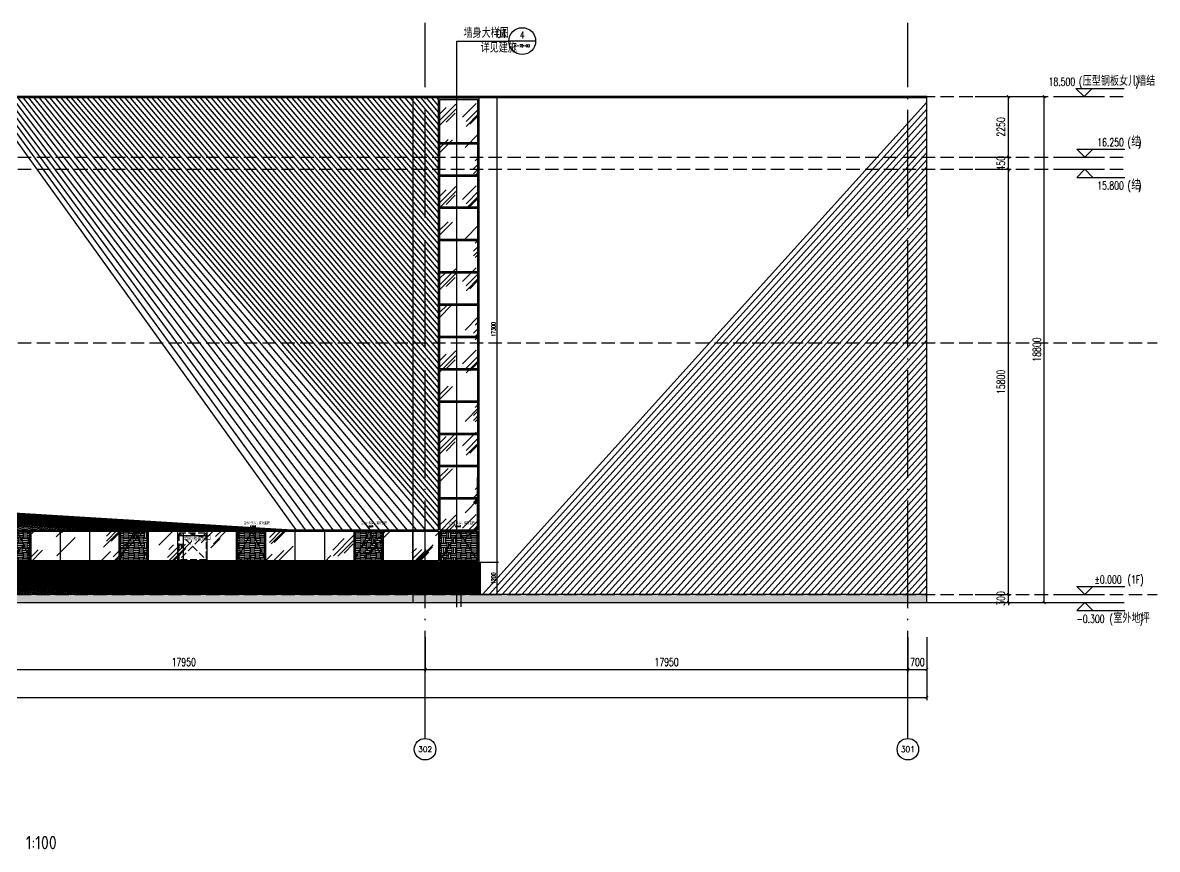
# Model space of a CAD drawing. Extents: x -4210259 to 293730, y -7499 to 868879.
# Drawn here: x -315941 to -273756, y 507769 to 538485 of the extents above; entities that cross this region are included whole.
import ezdxf
from ezdxf.enums import TextEntityAlignment as Align

# ---------------------------------------------------------------- set-up
doc = ezdxf.new("R2010")
doc.units = 0
doc.header["$LTSCALE"] = 1000
doc.header["$MEASUREMENT"] = 0
for name, pattern in [('__DASH', [0.35, 0.25, -0.1]), ('DASH', [0.35, 0.25, -0.1]), ('DOTE', [2.4200000000000004, 2, -0.2, 0.02, -0.2])]:
    doc.linetypes.add(name, pattern=pattern)
doc.layers.get('Defpoints').update_dxf_attribs({"color": 210})
for name, color, linetype in [('A-AXIS-D', 1, 'Continuous'), ('A-AXIS-DOTE', 14, 'DOTE'), ('A-AXIS-DP', 126, 'Continuous'), ('A-AXIS-SYMB', 3, 'Continuous'), ('A-HATCH-2', 251, 'Continuous'), ('A-LIN-V', 9, 'Continuous'), ('A-WINDOW', 140, 'Continuous'), ('AS-WALL', 40, 'Continuous'), ('DIM_ELEV', 3, 'Continuous'), ('PUB_DIM', 3, 'Continuous'), ('PUB_TEXT', 7, 'Continuous'), ('SPACE', 7, 'Continuous'), ('SPACE_HATCH', 8, 'Continuous'), ('建-文字', 7, 'Continuous')]:
    doc.layers.add(name, color=color, linetype=linetype)
doc.layers.add('A-WALL-HATCH', color=8, linetype='Continuous', lineweight=13)
doc.layers.add('A-加建区域', color=47, linetype='Continuous', plot=False)
doc.styles.add('_TCH_AXIS', font='COMPLEX', dxfattribs={"bigfont": 'GBCBIG'})
doc.styles.add('_TCH_DIM', font='SIMPLEX', dxfattribs={"bigfont": 'GBCBIG'})
doc.styles.add('_TCH_DIM_T3', font='SIMPLEX', dxfattribs={"width": 0.7058823529411765, "bigfont": 'GBCBIG'})
doc.styles.add('_TCH_SPACE', font='SIMPLEX', dxfattribs={"height": 5, "bigfont": 'GBCBIG'})
doc.styles.add('A-DIM_T3', font='SIMPLEX', dxfattribs={"width": 0.7058823529411765, "bigfont": 'GBCBIG'})
doc.styles.add('A-STANDARD', font='SIMPLEX', dxfattribs={"bigfont": 'GBCBIG'})
doc.styles.get("Standard").update_dxf_attribs({"font": 'gbenor.shx', "bigfont": 'gbcbig.shx'})
doc.dimstyles.new('_TCH_ARCH&&100', dxfattribs={"dimtxt": 297.5, "dimasz": 100, "dimexe": 100, "dimexo": 100, "dimgap": 126.25, "dimtad": 1, "dimdec": 0, "dimzin": 0, "dimdsep": 46, "dimtxsty": '_TCH_DIM_T3', "dimblk": 'ARCHTICK', "dimcen": 0.09, "dimclrt": 7, "dimazin": 2, "dimtfac": 1, "dimtdec": 0, "dimtix": 1, "dimtmove": 2, "dimatfit": 3, "dimfxl": 0, "dimtolj": 1, "dimtzin": 0, "dimarcsym": 0})
doc.dimstyles.new('_TCH_ARCH&&20', dxfattribs={"dimtxt": 59.5, "dimasz": 20, "dimexe": 20, "dimexo": 20, "dimgap": 25.25, "dimtad": 1, "dimdec": 0, "dimzin": 0, "dimdsep": 46, "dimtxsty": '_TCH_DIM_T3', "dimblk": 'ARCHTICK', "dimcen": 0.09, "dimclrt": 7, "dimazin": 2, "dimtfac": 1, "dimtdec": 0, "dimtix": 1, "dimtmove": 2, "dimatfit": 3, "dimfxl": 0, "dimtolj": 1, "dimtzin": 0, "dimarcsym": 0})
doc.dimstyles.new('_TCH_ARCH&&50', dxfattribs={"dimtxt": 148.75, "dimasz": 50, "dimexe": 50, "dimexo": 50, "dimgap": 63.12500000000001, "dimtad": 1, "dimdec": 0, "dimzin": 0, "dimdsep": 46, "dimtxsty": '_TCH_DIM_T3', "dimblk": 'ARCHTICK', "dimcen": 0.09, "dimclrt": 7, "dimazin": 2, "dimtfac": 1, "dimtdec": 0, "dimtix": 1, "dimtmove": 2, "dimatfit": 3, "dimfxl": 0, "dimtolj": 1, "dimtzin": 0, "dimarcsym": 0})
doc.dimstyles.new('A-DIM&&100', dxfattribs={"dimtxt": 297.5, "dimasz": 100, "dimexe": 100, "dimexo": 100, "dimgap": 126.25, "dimtad": 1, "dimdec": 0, "dimzin": 0, "dimdsep": 46, "dimtxsty": 'A-DIM_T3', "dimblk": 'ARCHTICK', "dimcen": 0.09, "dimclrt": 7, "dimazin": 2, "dimtfac": 1, "dimtdec": 0, "dimtix": 1, "dimtmove": 2, "dimatfit": 3, "dimfxl": 0, "dimtolj": 1, "dimtzin": 0, "dimarcsym": 0})
pattern_1 = [(0, (0, 0), (187.5, 187.5), [187.5, -187.5]), (0, (0, 70.3125), (187.5, 187.5), [187.5, -187.5]), (0, (0, 140.625), (187.5, 187.5), [187.5, -187.5]), (90, (23.4375, 164.0625), (-187.5, 187.5), [187.5, -187.5]), (90, (93.75, 164.0625), (-187.5, 187.5), [187.5, -187.5]), (90, (164.0625, 164.0625), (-187.5, 187.5), [187.5, -187.5])]

# ---------------------------------------------------------------- blocks, each defined once
blk = doc.blocks.new('_ArchTick')
at = {"color": 0, "linetype": 'ByBlock', "const_width": 0.4}
blk.add_lwpolyline([(-0.5, -0.5), (0.5, 0.5)], dxfattribs=at)
blk = doc.blocks.new('*D1222')
at = {"layer": 'Defpoints', "color": 0}
for p in [(74221.80499686534, -10680.46465537779), (75221.80499686545, -10680.46465537779), (75221.80499686545, -10753.76423470485)]:
    blk.add_point(p, dxfattribs=at)
at = {"layer": 'PUB_DIM', "color": 0, "lineweight": -2}
for p, q in [((74221.80499686534, -10700.46465537779), (74221.80499686534, -10773.76423470485)), ((74221.80499686534, -10753.76423470485), (75221.80499686545, -10753.76423470485)), ((75221.80499686545, -10700.46465537779), (75221.80499686545, -10773.76423470485))]:
    blk.add_line(p, q, dxfattribs=at)
at = {"layer": 'PUB_DIM', "color": 0, "lineweight": -2, "xscale": 20, "yscale": 20, "zscale": 20, "rotation": 180}
blk.add_blockref('_ArchTick', (74221.80499686534, -10753.76423470485), dxfattribs=at)
at = {"layer": 'PUB_DIM', "color": 0, "lineweight": -2, "xscale": 20, "yscale": 20, "zscale": 20}
blk.add_blockref('_ArchTick', (75221.80499686545, -10753.76423470485), dxfattribs=at)
at = {"layer": 'PUB_DIM', "color": 7, "insert": (74721.8049968654, -10698.76423470485), "char_height": 59.5, "attachment_point": 5, "style": '_TCH_DIM_T3'}
blk.add_mtext('\\A1;1000', dxfattribs=at)
blk = doc.blocks.new('*D1223')
at = {"layer": 'Defpoints', "color": 0}
for p in [(74323.0209562667, -10659.13845430536), (74374.43171621527, -10659.13845430536), (74323.0209562667, -11659.13845430513)]:
    blk.add_point(p, dxfattribs=at)
at = {"layer": 'PUB_DIM', "color": 0, "lineweight": -2}
for p, q in [((74343.0209562667, -10659.13845430536), (74394.43171621527, -10659.13845430536)), ((74374.43171621527, -11659.13845430513), (74374.43171621527, -10659.13845430536)), ((74343.0209562667, -11659.13845430513), (74394.43171621527, -11659.13845430513))]:
    blk.add_line(p, q, dxfattribs=at)
at = {"layer": 'PUB_DIM', "color": 0, "lineweight": -2, "xscale": 20, "yscale": 20, "zscale": 20}
for p, rotation in [((74374.43171621527, -10659.13845430536), 90), ((74374.43171621527, -11659.13845430513), 270)]:
    blk.add_blockref('_ArchTick', p, dxfattribs=dict(at, rotation=rotation))
at = {"layer": 'PUB_DIM', "color": 7, "insert": (74319.43171621526, -11159.13845430526), "char_height": 59.5, "attachment_point": 5, "rotation": 90, "style": '_TCH_DIM_T3'}
blk.add_mtext('\\A1;1000', dxfattribs=at)
blk = doc.blocks.new('*D749')
at = {"layer": 'A-AXIS-DP', "color": 0, "lineweight": -2}
for p, q in [((-298915.0000076384, 535737.4520265252), (-298250.0000076399, 535737.4520265252)), ((-298300.0000076399, 518437.4520265395), (-298300.0000076399, 535737.4520265252)), ((-298915.0000076349, 518437.4520265395), (-298250.0000076399, 518437.4520265395))]:
    blk.add_line(p, q, dxfattribs=at)
at = {"layer": 'Defpoints', "color": 0}
for p in [(-298965.0000076384, 535737.4520265252), (-298300.0000076399, 535737.4520265252), (-298965.0000076349, 518437.4520265395)]:
    blk.add_point(p, dxfattribs=at)
at = {"layer": 'A-AXIS-DP', "color": 0, "lineweight": -2, "xscale": 50, "yscale": 50, "zscale": 50}
for p, rotation in [((-298300.0000076399, 535737.4520265252), 90), ((-298300.0000076399, 518437.4520265395), 270)]:
    blk.add_blockref('_ArchTick', p, dxfattribs=dict(at, rotation=rotation))
at = {"layer": 'A-AXIS-DP', "color": 7, "insert": (-298437.5000076396, 527087.4520265323), "char_height": 148.75, "attachment_point": 5, "rotation": 90, "style": '_TCH_DIM_T3'}
blk.add_mtext('\\A1;17300', dxfattribs=at)
blk = doc.blocks.new('*D750')
at = {"layer": 'A-AXIS-DP', "color": 0, "lineweight": -2}
for p, q in [((-298915.0000076349, 518437.4520265395), (-298250.000007638, 518437.4520265395)), ((-298300.000007638, 517237.4520265299), (-298300.000007638, 518437.4520265395)), ((-298915.0000076347, 517237.4520265299), (-298250.000007638, 517237.4520265299))]:
    blk.add_line(p, q, dxfattribs=at)
at = {"layer": 'Defpoints', "color": 0}
for p in [(-298965.0000076349, 518437.4520265395), (-298300.000007638, 518437.4520265395), (-298965.0000076347, 517237.4520265299)]:
    blk.add_point(p, dxfattribs=at)
at = {"layer": 'A-AXIS-DP', "color": 0, "lineweight": -2, "xscale": 50, "yscale": 50, "zscale": 50}
for p, rotation in [((-298300.000007638, 518437.4520265395), 90), ((-298300.000007638, 517237.4520265299), 270)]:
    blk.add_blockref('_ArchTick', p, dxfattribs=dict(at, rotation=rotation))
at = {"layer": 'A-AXIS-DP', "color": 7, "insert": (-298437.5000076378, 517837.4520265347), "char_height": 148.75, "attachment_point": 5, "rotation": 90, "style": '_TCH_DIM_T3'}
blk.add_mtext('\\A1;1200', dxfattribs=at)
blk = doc.blocks.new('*D752')
at = {"layer": 'A-AXIS-D', "color": 0, "lineweight": -2}
for p, q in [((-355526.3946462508, 514609.9999999998), (-355526.3946462508, 513313.376494436)), ((-282326.4466519814, 514609.9999999989), (-282326.4466519814, 513313.376494436)), ((-355526.3946462508, 513413.376494436), (-282326.4466519814, 513413.376494436))]:
    blk.add_line(p, q, dxfattribs=at)
at = {"layer": 'Defpoints', "color": 0}
for p in [(-355526.3946462508, 514709.9999999998), (-282326.4466519814, 514709.9999999989), (-282326.4466519814, 513413.376494436)]:
    blk.add_point(p, dxfattribs=at)
at = {"layer": 'A-AXIS-D', "color": 0, "lineweight": -2, "xscale": 100, "yscale": 100, "zscale": 100, "rotation": 180}
blk.add_blockref('_ArchTick', (-355526.3946462508, 513413.376494436), dxfattribs=at)
at = {"layer": 'A-AXIS-D', "color": 0, "lineweight": -2, "xscale": 100, "yscale": 100, "zscale": 100}
blk.add_blockref('_ArchTick', (-282326.4466519814, 513413.376494436), dxfattribs=at)
at = {"layer": 'A-AXIS-D', "color": 7, "insert": (-318926.4206491161, 513688.376494436), "char_height": 297.5, "attachment_point": 5, "style": 'A-DIM_T3'}
blk.add_mtext('\\A1;73200', dxfattribs=at)
blk = doc.blocks.new('*D753')
at = {"layer": 'A-AXIS-D', "color": 0, "lineweight": -2}
for p, q in [((-283026.3946490887, 515649.9999999991), (-283026.3946490887, 514353.3764944365)), ((-282326.4466519813, 515649.9999999991), (-282326.4466519813, 514353.3764944365)), ((-283026.3946490887, 514453.3764944365), (-282326.4466519813, 514453.3764944365))]:
    blk.add_line(p, q, dxfattribs=at)
at = {"layer": 'Defpoints', "color": 0}
for p in [(-283026.3946490887, 515749.9999999991), (-282326.4466519813, 515749.9999999991), (-282326.4466519813, 514453.3764944365)]:
    blk.add_point(p, dxfattribs=at)
at = {"layer": 'A-AXIS-D', "color": 0, "lineweight": -2, "xscale": 100, "yscale": 100, "zscale": 100, "rotation": 180}
blk.add_blockref('_ArchTick', (-283026.3946490887, 514453.3764944365), dxfattribs=at)
at = {"layer": 'A-AXIS-D', "color": 0, "lineweight": -2, "xscale": 100, "yscale": 100, "zscale": 100}
blk.add_blockref('_ArchTick', (-282326.4466519813, 514453.3764944365), dxfattribs=at)
at = {"layer": 'A-AXIS-D', "color": 7, "insert": (-282676.420650535, 514728.3764944365), "char_height": 297.5, "attachment_point": 5, "style": 'A-DIM_T3'}
blk.add_mtext('\\A1;700', dxfattribs=at)
blk = doc.blocks.new('*D754')
at = {"layer": 'A-AXIS-D', "color": 0, "lineweight": -2}
for p, q in [((-300976.3946490887, 515649.9999999994), (-300976.3946490887, 514353.3764944366)), ((-283026.3946490887, 515649.9999999991), (-283026.3946490887, 514353.3764944366)), ((-300976.3946490887, 514453.3764944366), (-283026.3946490887, 514453.3764944366))]:
    blk.add_line(p, q, dxfattribs=at)
at = {"layer": 'Defpoints', "color": 0}
for p in [(-300976.3946490887, 515749.9999999994), (-283026.3946490887, 515749.9999999991), (-283026.3946490887, 514453.3764944366)]:
    blk.add_point(p, dxfattribs=at)
at = {"layer": 'A-AXIS-D', "color": 0, "lineweight": -2, "xscale": 100, "yscale": 100, "zscale": 100, "rotation": 180}
blk.add_blockref('_ArchTick', (-300976.3946490887, 514453.3764944366), dxfattribs=at)
at = {"layer": 'A-AXIS-D', "color": 0, "lineweight": -2, "xscale": 100, "yscale": 100, "zscale": 100}
blk.add_blockref('_ArchTick', (-283026.3946490887, 514453.3764944366), dxfattribs=at)
at = {"layer": 'A-AXIS-D', "color": 7, "insert": (-292001.3946490887, 514728.3764944366), "char_height": 297.5, "attachment_point": 5, "style": 'A-DIM_T3'}
blk.add_mtext('\\A1;17950', dxfattribs=at)
blk = doc.blocks.new('*D755')
at = {"layer": 'A-AXIS-D', "color": 0, "lineweight": -2}
for p, q in [((-318926.3946490884, 515649.9999999996), (-318926.3946490884, 514353.3764944368)), ((-300976.3946490887, 515649.9999999994), (-300976.3946490887, 514353.3764944368)), ((-318926.3946490884, 514453.3764944368), (-300976.3946490887, 514453.3764944368))]:
    blk.add_line(p, q, dxfattribs=at)
at = {"layer": 'Defpoints', "color": 0}
for p in [(-318926.3946490884, 515749.9999999996), (-300976.3946490887, 515749.9999999994), (-300976.3946490887, 514453.3764944368)]:
    blk.add_point(p, dxfattribs=at)
at = {"layer": 'A-AXIS-D', "color": 0, "lineweight": -2, "xscale": 100, "yscale": 100, "zscale": 100, "rotation": 180}
blk.add_blockref('_ArchTick', (-318926.3946490884, 514453.3764944368), dxfattribs=at)
at = {"layer": 'A-AXIS-D', "color": 0, "lineweight": -2, "xscale": 100, "yscale": 100, "zscale": 100}
blk.add_blockref('_ArchTick', (-300976.3946490887, 514453.3764944368), dxfattribs=at)
at = {"layer": 'A-AXIS-D', "color": 7, "insert": (-309951.3946490886, 514728.3764944368), "char_height": 297.5, "attachment_point": 5, "style": 'A-DIM_T3'}
blk.add_mtext('\\A1;17950', dxfattribs=at)
blk = doc.blocks.new('*D1061')
at = {"layer": 'A-AXIS-D', "color": 0, "lineweight": -2}
for p, q in [((-279193.3333333335, 535737.452026525), (-277860.0000000001, 535737.452026525)), ((-277960.0000000001, 516937.4520265248), (-277960.0000000001, 535737.452026525)), ((-279193.3333333335, 516937.4520265248), (-277860.0000000001, 516937.4520265248))]:
    blk.add_line(p, q, dxfattribs=at)
at = {"layer": 'Defpoints', "color": 0}
for p in [(-279293.3333333335, 535737.452026525), (-277960.0000000001, 535737.452026525), (-279293.3333333335, 516937.4520265248)]:
    blk.add_point(p, dxfattribs=at)
at = {"layer": 'A-AXIS-D', "color": 0, "lineweight": -2, "xscale": 100, "yscale": 100, "zscale": 100}
for p, rotation in [((-277960.0000000001, 535737.452026525), 90), ((-277960.0000000001, 516937.4520265248), 270)]:
    blk.add_blockref('_ArchTick', p, dxfattribs=dict(at, rotation=rotation))
at = {"layer": 'A-AXIS-D', "color": 7, "insert": (-278234.9999999998, 526337.4520265249), "char_height": 297.5, "attachment_point": 5, "rotation": 90, "style": '_TCH_DIM_T3'}
blk.add_mtext('\\A1;18800', dxfattribs=at)
blk = doc.blocks.new('*D1062')
at = {"layer": 'A-AXIS-D', "color": 0, "lineweight": -2}
for p, q in [((-280528.3333333344, 517237.4520265251), (-279195.0000000008, 517237.4520265251)), ((-279295.0000000008, 517237.4520265251), (-279295.0000000008, 517337.4520265251)), ((-279295.0000000008, 516937.4520265248), (-279295.0000000008, 517237.4520265251)), ((-280528.3333333344, 516937.4520265248), (-279195.0000000008, 516937.4520265248)), ((-279295.0000000008, 516937.4520265248), (-279295.0000000008, 516837.4520265248))]:
    blk.add_line(p, q, dxfattribs=at)
at = {"layer": 'Defpoints', "color": 0}
for p in [(-280628.3333333344, 517237.4520265251), (-279295.0000000008, 517237.4520265251), (-280628.3333333344, 516937.4520265248)]:
    blk.add_point(p, dxfattribs=at)
at = {"layer": 'A-AXIS-D', "color": 0, "lineweight": -2, "xscale": 100, "yscale": 100, "zscale": 100}
for p, rotation in [((-279295.0000000008, 517237.4520265251), 270), ((-279295.0000000008, 516937.4520265248), 90)]:
    blk.add_blockref('_ArchTick', p, dxfattribs=dict(at, rotation=rotation))
at = {"layer": 'A-AXIS-D', "color": 7, "insert": (-279570.0000000005, 517087.4520265249), "char_height": 297.5, "attachment_point": 5, "rotation": 90, "style": '_TCH_DIM_T3'}
blk.add_mtext('\\A1;300', dxfattribs=at)
blk = doc.blocks.new('*D1063')
at = {"layer": 'A-AXIS-D', "color": 0, "lineweight": -2}
for p, q in [((-280528.3333333344, 533037.4520265253), (-279195.0000000008, 533037.4520265253)), ((-279295.0000000008, 517237.4520265251), (-279295.0000000008, 533037.4520265253)), ((-280528.3333333344, 517237.4520265251), (-279195.0000000008, 517237.4520265251))]:
    blk.add_line(p, q, dxfattribs=at)
at = {"layer": 'Defpoints', "color": 0}
for p in [(-280628.3333333344, 533037.4520265253), (-279295.0000000008, 533037.4520265253), (-280628.3333333344, 517237.4520265251)]:
    blk.add_point(p, dxfattribs=at)
at = {"layer": 'A-AXIS-D', "color": 0, "lineweight": -2, "xscale": 100, "yscale": 100, "zscale": 100}
for p, rotation in [((-279295.0000000008, 533037.4520265253), 90), ((-279295.0000000008, 517237.4520265251), 270)]:
    blk.add_blockref('_ArchTick', p, dxfattribs=dict(at, rotation=rotation))
at = {"layer": 'A-AXIS-D', "color": 7, "insert": (-279570.0000000005, 525137.4520265252), "char_height": 297.5, "attachment_point": 5, "rotation": 90, "style": '_TCH_DIM_T3'}
blk.add_mtext('\\A1;15800', dxfattribs=at)
blk = doc.blocks.new('*D1064')
at = {"layer": 'A-AXIS-D', "color": 0, "lineweight": -2}
for p, q in [((-280528.3333333344, 533487.4520265253), (-279195.0000000008, 533487.4520265253)), ((-279295.0000000008, 533487.4520265253), (-279295.0000000008, 533587.4520265253)), ((-279295.0000000008, 533037.4520265253), (-279295.0000000008, 533487.4520265253)), ((-280528.3333333344, 533037.4520265253), (-279195.0000000008, 533037.4520265253)), ((-279295.0000000008, 533037.4520265253), (-279295.0000000008, 532937.4520265253))]:
    blk.add_line(p, q, dxfattribs=at)
at = {"layer": 'Defpoints', "color": 0}
for p in [(-280628.3333333344, 533487.4520265253), (-279295.0000000008, 533487.4520265253), (-280628.3333333344, 533037.4520265253)]:
    blk.add_point(p, dxfattribs=at)
at = {"layer": 'A-AXIS-D', "color": 0, "lineweight": -2, "xscale": 100, "yscale": 100, "zscale": 100}
for p, rotation in [((-279295.0000000008, 533487.4520265253), 270), ((-279295.0000000008, 533037.4520265253), 90)]:
    blk.add_blockref('_ArchTick', p, dxfattribs=dict(at, rotation=rotation))
at = {"layer": 'A-AXIS-D', "color": 7, "insert": (-279570.0000000005, 533262.4520265253), "char_height": 297.5, "attachment_point": 5, "rotation": 90, "style": '_TCH_DIM_T3'}
blk.add_mtext('\\A1;450', dxfattribs=at)
blk = doc.blocks.new('*D1065')
at = {"layer": 'A-AXIS-D', "color": 0, "lineweight": -2}
for p, q in [((-280528.3333333344, 535737.4520265252), (-279195.0000000008, 535737.4520265252)), ((-279295.0000000008, 533487.4520265253), (-279295.0000000008, 535737.4520265252)), ((-280528.3333333344, 533487.4520265253), (-279195.0000000008, 533487.4520265253))]:
    blk.add_line(p, q, dxfattribs=at)
at = {"layer": 'Defpoints', "color": 0}
for p in [(-280628.3333333344, 535737.4520265252), (-279295.0000000008, 535737.4520265252), (-280628.3333333344, 533487.4520265253)]:
    blk.add_point(p, dxfattribs=at)
at = {"layer": 'A-AXIS-D', "color": 0, "lineweight": -2, "xscale": 100, "yscale": 100, "zscale": 100}
for p, rotation in [((-279295.0000000008, 535737.4520265252), 90), ((-279295.0000000008, 533487.4520265253), 270)]:
    blk.add_blockref('_ArchTick', p, dxfattribs=dict(at, rotation=rotation))
at = {"layer": 'A-AXIS-D', "color": 7, "insert": (-279570.0000000005, 534612.4520265253), "char_height": 297.5, "attachment_point": 5, "rotation": 90, "style": '_TCH_DIM_T3'}
blk.add_mtext('\\A1;2250', dxfattribs=at)
blk = doc.blocks.new('紧急救援窗口')
at = {"layer": 'A-LIN-V', "color": 1, "linetype": 'DASH'}
blk.add_lwpolyline([(74221.80499686534, -10659.13845430536), (75221.80499686534, -10659.13845430536), (75221.80499686534, -11659.13845430512), (74221.80499686534, -11659.13845430512)], close=True, dxfattribs=at)
for points in [[(74221.80499686534, -10659.13845430536), (75221.80499686534, -11659.13845430512)], [(75221.80499686534, -10659.13845430536), (74221.80499686534, -11659.13845430512)]]:
    blk.add_lwpolyline(points, dxfattribs=at)
at = {"layer": '建-文字', "style": 'A-STANDARD'}
blk.add_text('消防救援窗口', height=168.7943262411347, dxfattribs=at).set_placement((74385.48576523922, -10947.83563232538))
at = {"layer": 'PUB_DIM'}
for p1, p2, distance, picture, middle in [((74221.80499686534, -10680.46465537779), (75221.80499686545, -10680.46465537779), -73.2995793270602, '*D1222', (74721.8049968654, -10698.76423470485)), ((74323.02095626667, -11659.13845430512), (74323.02095626667, -10659.13845430536), -51.41075994860148, '*D1223', (74319.43171621526, -11159.13845430526))]:
    dim = blk.add_aligned_dim(p1=p1, p2=p2, distance=distance, dimstyle='_TCH_ARCH&&20', dxfattribs=at)
    dim.commit()
    dim.dimension.update_dxf_attribs({"geometry": picture, "text_midpoint": middle})
blk = doc.blocks.new('e54567')
at = {"layer": 'SPACE_HATCH'}
h = blk.add_hatch(dxfattribs=at)
h.set_pattern_fill('土壤', color=1, scale=50, style=0)
h.set_pattern_definition(pattern_1)
h.paths.add_polyline_path([(-1926154.234314967, 518487.4520265022), (-1927143.945426119, 518487.4520267032), (-1927143.94542598, 519587.4520264969), (-1926154.23431484, 519587.4520265487)])
h = blk.add_hatch(dxfattribs=at)
h.set_pattern_fill('土壤', color=1, scale=50, style=0)
h.set_pattern_definition(pattern_1)
h.paths.add_polyline_path([(-1921789.239139973, 518487.4520265028), (-1922778.950251125, 518487.4520267037), (-1922778.950250986, 519587.4520264974), (-1921789.239139846, 519587.4520265492)])
h = blk.add_hatch(dxfattribs=at)
h.set_pattern_fill('土壤', color=1, scale=50, style=0)
h.set_pattern_definition(pattern_1)
h.paths.add_polyline_path([(-1917424.243964978, 518487.4520265033), (-1918413.955076131, 518487.4520267042), (-1918413.955075991, 519587.4520264979), (-1917424.243964851, 519587.4520265497)])
h = blk.add_hatch(dxfattribs=at)
h.set_pattern_fill('土壤', color=1, scale=50, style=0)
h.set_pattern_definition(pattern_1)
h.paths.add_polyline_path([(-1913059.248789984, 518487.4520265033), (-1914048.959901136, 518487.4520267042), (-1914048.959900997, 519587.4520264979), (-1913059.248789857, 519587.4520265497)])
at = {"layer": 'A-WALL-HATCH'}
blk.add_line((-1954476.702952381, 517237.4520265102), (-1954476.702952381, 518469.9999999853), dxfattribs=at)
blk.add_lwpolyline([(-1955476.702952381, 519587.4520265206), (-1956476.702952381, 518437.4520265156), (-1955476.702952381, 517287.4520265106), (-1954526.702952381, 518487.4520265207), (-1955476.702952381, 519587.4520265206)], dxfattribs=at)
at = {"layer": 'A-WINDOW'}
for p, q in [((-1910904.999996178, 534037.4520265257), (-1909504.999996173, 534037.4520265257)), ((-1910904.999996178, 533987.4520265257), (-1909504.999996173, 533987.4520265257)), ((-1910904.999996178, 532837.4520265257), (-1909504.999996173, 532837.4520265257)), ((-1910904.999996178, 532787.4520265257), (-1909504.999996173, 532787.4520265257)), ((-1910904.999996178, 531637.4520265257), (-1909504.999996173, 531637.4520265257)), ((-1910904.999996178, 531587.4520265257), (-1909504.999996173, 531587.4520265257)), ((-1910904.999996178, 530437.4520265257), (-1909504.999996173, 530437.4520265257)), ((-1910904.999996178, 530387.4520265257), (-1909504.999996173, 530387.4520265257)), ((-1910904.999996178, 529237.4520265257), (-1909504.999996173, 529237.4520265257)), ((-1910904.999996178, 529187.4520265257), (-1909504.999996173, 529187.4520265257)), ((-1910904.999996178, 528037.4520265257), (-1909504.999996173, 528037.4520265257)), ((-1910904.999996178, 527987.4520265257), (-1909504.999996173, 527987.4520265257)), ((-1910904.999996178, 526837.4520265257), (-1909504.999996173, 526837.4520265257)), ((-1910904.999996178, 526787.4520265257), (-1909504.999996173, 526787.4520265257)), ((-1910904.999996178, 525637.4520265257), (-1909504.999996172, 525637.4520265257)), ((-1910904.999996178, 525587.4520265257), (-1909504.999996172, 525587.4520265257)), ((-1910904.999996178, 524437.4520265259), (-1909504.999996172, 524437.4520265257)), ((-1910904.999996178, 524387.4520265259), (-1909504.999996172, 524387.4520265257)), ((-1910904.999996178, 523237.4520265259), (-1909504.999996172, 523237.4520265258)), ((-1910904.999996178, 523187.4520265259), (-1909504.999996172, 523187.4520265258)), ((-1910904.999996178, 522037.4520265259), (-1909504.999996173, 522037.4520265258)), ((-1910904.999996178, 521987.4520265259), (-1909504.999996173, 521987.4520265258)), ((-1910904.999996179, 521587.4520265256), (-1910904.999996178, 519637.4520265259)), ((-1909504.999996173, 519637.4520265259), (-1909504.999996173, 521587.4520265256)), ((-1910904.999996178, 520837.4520265259), (-1909504.999996173, 520837.4520265258)), ((-1910904.999996178, 520787.4520265259), (-1909504.999996173, 520787.4520265258)), ((-1957476.702952381, 517287.4520265106), (-1957476.702952381, 519587.4520265206)), ((-1956476.702952381, 517287.4520265106), (-1956476.702952381, 519587.4520265206)), ((-1955476.702952381, 517287.4520265106), (-1955476.702952381, 519587.4520265206)), ((-1954526.702952381, 518487.4520265207), (-1954526.702952381, 519587.4520265208)), ((-1953385.454158632, 518487.4520265209), (-1953385.454158632, 519587.4520265209)), ((-1953335.454158632, 518487.4520265209), (-1953335.454158632, 519587.4520265209)), ((-1952344.205364883, 518487.4520265212), (-1952344.205364883, 519587.4520265214)), ((-1952294.205364883, 518487.452026521), (-1952294.205364883, 519587.452026521)), ((-1951202.956571135, 518487.452026521), (-1951202.956571135, 519587.452026521)), ((-1950111.707777386, 518487.4520265212), (-1950111.707777386, 519587.4520265212)), ((-1949020.458983638, 518487.4520265213), (-1949020.458983638, 519587.4520265213)), ((-1948970.458983638, 518487.4520265214), (-1948970.458983638, 519587.4520265214)), ((-1947979.210189889, 518487.4520265217), (-1947979.210189889, 519587.452026522)), ((-1947929.210189889, 518487.4520265214), (-1947929.210189889, 519587.4520265214)), ((-1946837.96139614, 518487.4520265214), (-1946837.961396141, 519587.4520265214)), ((-1945746.712602392, 518487.4520265216), (-1945746.712602392, 519587.4520265216)), ((-1944655.463808643, 518487.4520265218), (-1944655.463808643, 519587.4520265218)), ((-1944605.463808643, 518487.4520265249), (-1944605.463808643, 519587.4520265249)), ((-1943614.215014894, 518487.4520265252), (-1943614.215014894, 519587.4520265254)), ((-1943564.215014894, 518487.4520265219), (-1943564.215014894, 519587.4520265219)), ((-1942472.966221146, 518487.452026522), (-1942472.966221146, 519587.452026522)), ((-1941381.717427397, 518487.4520265221), (-1941381.717427397, 519587.4520265221)), ((-1940290.468633649, 518487.4520265222), (-1940290.468633649, 519587.4520265222)), ((-1940240.468633649, 518487.4520265193), (-1940240.468633649, 519587.4520265193)), ((-1939249.2198399, 518487.4520265196), (-1939249.2198399, 519587.4520265199)), ((-1939199.2198399, 518487.4520265223), (-1939199.2198399, 519587.4520265223)), ((-1938107.971046151, 518487.4520265224), (-1938107.971046152, 519587.4520265224)), ((-1937016.722252403, 518487.4520265225), (-1937016.722252403, 519587.4520265225)), ((-1935925.473458654, 518487.4520265226), (-1935925.473458654, 519587.4520265226)), ((-1935875.473458654, 518487.4520265227), (-1935875.473458654, 519587.4520265227)), ((-1934884.224664906, 518487.452026523), (-1934884.224664906, 519587.4520265232)), ((-1934834.224664906, 518487.4520265227), (-1934834.224664906, 519587.4520265227)), ((-1933742.975871157, 518487.4520265228), (-1933742.975871157, 519587.4520265228)), ((-1932651.727077408, 518487.452026523), (-1932651.727077408, 519587.452026523)), ((-1931560.47828366, 518487.452026523), (-1931560.47828366, 519587.452026523)), ((-1931510.47828366, 518487.4520265211), (-1931510.47828366, 519587.4520265211)), ((-1930519.229489911, 518487.4520265214), (-1930519.229489911, 519587.4520265217)), ((-1930469.229489911, 518487.4520265231), (-1930469.229489911, 519587.4520265231)), ((-1929377.980696162, 518487.4520265232), (-1929377.980696163, 519587.4520265232)), ((-1928286.731902414, 518487.4520265234), (-1928286.731902414, 519587.4520265234)), ((-1927195.483108665, 518487.4520265238), (-1927195.483108665, 519587.4520265238)), ((-1927145.483108665, 518487.4520265238), (-1927145.483108665, 519587.4520265238)), ((-1926154.234314917, 518487.4520265241), (-1926154.234314917, 519587.4520265243)), ((-1926104.234314917, 518487.4520265239), (-1926104.234314917, 519587.4520265239)), ((-1925012.985521168, 518487.4520265239), (-1925012.985521168, 519587.4520265239)), ((-1923921.736727419, 518487.4520265241), (-1923921.73672742, 519587.4520265241)), ((-1922830.487933671, 518487.4520265241), (-1922830.487933671, 519587.4520265241)), ((-1922780.487933671, 518487.4520265243), (-1922780.487933671, 519587.4520265243)), ((-1921789.239139922, 518487.4520265246), (-1921789.239139922, 519587.4520265249)), ((-1921739.239139922, 518487.4520265242), (-1921739.239139922, 519587.4520265242)), ((-1920647.990346174, 518487.4520265242), (-1920647.990346174, 519587.4520265242)), ((-1919556.741552425, 518487.4520265244), (-1919556.741552425, 519587.4520265244)), ((-1918465.492758676, 518487.4520265245), (-1918465.492758676, 519587.4520265245)), ((-1918415.492758676, 518487.4520265249), (-1918415.492758676, 519587.4520265249)), ((-1917424.243964928, 518487.4520265252), (-1917424.243964928, 519587.4520265254)), ((-1917374.243964928, 518487.4520265246), (-1917374.243964928, 519587.4520265246)), ((-1916282.995171179, 518487.4520265246), (-1916282.995171179, 519587.4520265246)), ((-1915191.74637743, 518487.4520265248), (-1915191.746377431, 519587.4520265248)), ((-1914100.497583682, 518487.4520265249), (-1914100.497583682, 519587.4520265249)), ((-1914050.497583682, 518487.4520265249), (-1914050.497583682, 519587.4520265249)), ((-1913059.248789934, 518487.4520265252), (-1913059.248789934, 519587.4520265254)), ((-1913009.248789933, 518487.4520265249), (-1913009.248789934, 519587.4520265249)), ((-1911917.999996179, 519587.4520265255), (-1911917.999996178, 518487.4520265245)), ((-1911917.999996185, 518487.4520265251), (-1911917.999996185, 519587.4520265251)), ((-1910954.999996178, 519587.4520265256), (-1910954.999996178, 518487.4520265246)), ((-1910904.999996178, 519637.4520265259), (-1909504.999996173, 519637.4520265258))]:
    blk.add_line(p, q, dxfattribs=at)
for points in [[(-1910954.999996179, 535687.4520265101), (-1909454.999996179, 535687.4520265101), (-1909454.999996179, 518437.4520265246), (-1954476.702952381, 518437.4520265207), (-1954476.702952381, 517237.4520265107), (-1958281.049255474, 517237.4520265102), (-1958281.049255474, 519637.4520265203), (-1910954.999996178, 519637.4520265256), (-1910954.999996179, 531737.4520265153)], [(-1910904.999996178, 519587.4520265259), (-1909504.999996173, 519587.4520265259), (-1909504.999996173, 518487.4520265121), (-1910904.999996179, 518487.4520265121)]]:
    blk.add_lwpolyline(points, close=True, dxfattribs=at)
for points in [[(-1910904.999996178, 519637.4520265259), (-1910904.999996179, 531737.4520265153), (-1910904.999996179, 535637.4520265101), (-1909504.999996179, 535637.4520265101), (-1909504.999996179, 519637.4520265258)], [(-1954526.702952381, 518487.4520265207), (-1954526.702952381, 517287.4520265107), (-1958231.049255474, 517287.4520265102), (-1958231.049255474, 519587.4520265203), (-1910954.999996178, 519587.4520265256)], [(-1954476.702952381, 518437.4520265207), (-1954476.702952381, 519587.4520265208)], [(-1927195.483108665, 518487.4520265232), (-1926624.839665822, 519587.4520265238), (-1926104.23431491, 518487.4520265228)], [(-1922830.487933671, 518487.4520265235), (-1922259.844490828, 519587.4520265241), (-1921739.239139916, 518487.4520265231)], [(-1918465.492758676, 518487.4520265239), (-1917894.849315833, 519587.4520265245), (-1917374.243964921, 518487.4520265235)], [(-1914100.497583682, 518487.4520265248), (-1913529.854140839, 519587.4520265253), (-1913009.248789927, 518487.4520265243)], [(-1910904.999996179, 518487.4520265121), (-1910204.999996176, 519587.4520265259), (-1909504.999996173, 518487.4520265121)], [(-1910954.999996178, 518487.4520265246), (-1954476.702952381, 518487.4520265207)]]:
    blk.add_lwpolyline(points, dxfattribs=at)
for p in [(-2026460.410343955, 530209.1384542906), (-2012280.410343955, 530199.1384542906), (-1994820.410343953, 530189.1384542901)]:
    blk.add_blockref('紧急救援窗口', p, dxfattribs=at)
at = {"layer": 'SPACE', "color": 1, "style": '_TCH_SPACE'}
for p in [(-1926941.068677878, 519837.4520265192), (-1922576.073502884, 519837.4520265197), (-1918211.078327889, 519837.4520265203), (-1913846.083152895, 519837.4520265203)]:
    blk.add_text('自然补风窗，有效面积', height=96.45390070921985, dxfattribs=at).set_placement(p)
at = {"layer": 'SPACE', "color": 1, "style": '_TCH_SPACE', "width": 0.7058823529411765}
for s, height, p in [('1.09m', 59.5, (-1926706.834635325, 519735.0770265192)), ('2', 29.75, (-1926514.834635325, 519770.0770265192)), ('1.09m', 59.5, (-1922341.83946033, 519735.0770265197)), ('2', 29.75, (-1922149.83946033, 519770.0770265197)), ('1.09m', 59.5, (-1917976.844285336, 519735.0770265203)), ('2', 29.75, (-1917784.844285336, 519770.0770265203)), ('1.09m', 59.5, (-1913611.849110341, 519735.0770265203)), ('2', 29.75, (-1913419.849110341, 519770.0770265203))]:
    blk.add_text(s, height=height, dxfattribs=at).set_placement(p)

msp = doc.modelspace()

# ---------------------------------------------------------------- hatches: boundary and pattern name
at = {"layer": 'A-HATCH-2'}
h = msp.add_hatch(dxfattribs=at)
h.set_pattern_fill('ANSI31', color=256, scale=150, angle=45)
h.set_pattern_definition([(90, (-40598842935.62118, -3384804562.000004), (-238.125, -1.848892746611746e-30), [])])
h.paths.add_polyline_path([(-353022.4439083835, 520967.4520265143), (-353022.4439083836, 521107.4520265142), (-352582.4439083837, 521107.4520265142), (-352582.4439083836, 520967.4520265143)], flags=16)
h.paths.add_polyline_path([(-320467.0976052908, 521137.4520265142), (-320467.0976052908, 520537.4520265142), (-321967.0976052908, 520537.4520265142), (-321967.0976052908, 521137.4520265142)], flags=16)
h.paths.add_polyline_path([(-326548.0976052908, 520637.4520265142), (-326548.0976052908, 521137.4520265142), (-325698.0976052908, 521137.4520265142), (-325698.0976052908, 520637.4520265142)], flags=16)
h.paths.add_polyline_path([(-335398.0976052908, 520637.4520265143), (-335398.0976052908, 521137.4520265143), (-334548.0976052908, 521137.4520265141), (-334548.0976052908, 520637.4520265142)], flags=16)
h.paths.add_polyline_path([(-355526.4466500652, 517237.4520265246), (-347764.8838471933, 517237.4520265249), (-347764.8838471934, 519637.4520265351), (-300476.3946490886, 519637.4520265398), (-300476.3946490886, 535687.4520265249), (-355526.4466500652, 535687.4520265249)])
h = msp.add_hatch(dxfattribs=at)
h.set_pattern_fill('ANSI31', color=256, scale=150, angle=45)
h.set_pattern_definition([(90, (-40598828055.62118, -3384804562.000004), (-238.125, -1.848892746611746e-30), [])])
h.paths.add_polyline_path([(-298976.3946490887, 517237.4520265246), (-282326.3946451535, 517237.4520265247), (-282326.3946451535, 535687.4520265248), (-298976.3946490887, 535687.4520265248)])
h = msp.add_hatch(dxfattribs=at)
h.set_pattern_fill('ANSI31', color=256, scale=150, angle=45)
h.set_pattern_definition([(90, (-40598847555.62118, -3384804562.000004), (-238.125, -1.848892746611746e-30), [])])
h.paths.add_polyline_path([(-341598.0976052908, 517437.4520265248), (-341598.0976052908, 518237.4520265249), (-339398.0976052908, 518237.4520265249), (-339398.0976052908, 517437.4520265248)])
h.paths.add_polyline_path([(-343960.1465274654, 517237.4520265246), (-298910, 517237.4520265246), (-298910, 518437.4520265394), (-343960.1465274654, 518437.4520265344)])
h = msp.add_hatch(dxfattribs=at)
h.set_pattern_fill('ANSI38', color=256, scale=150)
h.set_pattern_definition([(45, (0, 0), (-168.3798022700466, 168.3798022700466), []), (135, (0, 0), (-505.1394068101398, 168.3798022700467), [595.3125, -357.1875])])
h.paths.add_polyline_path([(-343998.0976052908, 517237.4520265253), (-282326.3946451535, 517237.4520265253), (-282326.3946451535, 516937.4520265246), (-343998.0976052908, 516937.4520265246)])
h.paths.add_polyline_path([(-345998.0976052908, 517237.4520265251), (-355526.4466500652, 517237.4520265251), (-355526.4466500652, 516937.452026534), (-345998.0976052908, 516937.452026534)])
at = {"layer": 'A-WALL-HATCH'}
h = msp.add_hatch(dxfattribs=at)
h.set_pattern_fill('玻璃2', color=256, scale=200)
h.set_pattern_definition([(45, (869658.605354728, 120), (0, 3054.701294725886), [1200, -720, 1200, -720, 480, -1046.56314]), (45, (869598.605354728, 180), (0, 3054.701294725886), [960, -1200, 720, -720, 840, -926.56314]), (45, (869598.605354728, 360), (0, 3054.701294725886), [720, -1440, 480, -720, 1080, -926.56314]), (45, (869778.605354728, 180), (0, 3054.701294725886), [720, -1440, 600, -2606.563]), (45, (869958.605354728, 360), (0, 3054.701294725886), [360, -1800, 240, -2966.563]), (45, (869658.605354728, 660), (0, 3054.701294725886), [240, -1800, 240, -960, 600, -1526.56314]), (45, (870738.605354728, 480), (0, 3054.701294725886), [1200, -1800, 1440, -950.5631400000001]), (45, (870738.605354728, 300), (0, 3054.701294725886), [1680, -1200, 1800, -710.56314]), (45, (871038.605354728, 540), (0, -3394.112549695429), [1200, -1680, 960, -1526.56314]), (45, (870858.605354728, 900), (0, 3054.701294725886), [600, -2400, 720, -1646.56314]), (45, (871218.605354728, 720), (0, 3054.701294725886), [480, -2400, 480, -2006.563])])
h.paths.add_polyline_path([(-300476.3946490888, 535687.4520265248), (-298976.3946490888, 535687.4520265247), (-298976.3946490888, 518437.4520265393), (-343998.0976052908, 518453.7260132749), (-343998.0976052908, 517253.7260132499), (-347802.4439083836, 517237.4520265174), (-347802.4439083836, 519637.4520265425), (-300476.3946490886, 519637.4520265404)])
at = {"layer": 'SPACE_HATCH'}
h = msp.add_hatch(dxfattribs=at)
h.set_pattern_fill('土壤', color=1, scale=50, style=0)
h.set_pattern_definition(pattern_1)
h.paths.add_polyline_path([(-299026.3946491331, 518487.4520265158), (-300426.3946491058, 518487.4520268172), (-300426.3946489668, 519587.4520265781), (-299026.3946490064, 519587.4520265623)])

# ---------------------------------------------------------------- linework, layer by layer
at = {"layer": 'A-AXIS-D'}
for centre in [(-300979.8394624611, 511487.4668602235), (-283029.8394624613, 511487.4668602236)]:
    msp.add_circle(centre, 400, dxfattribs=at)
at = {"layer": 'A-AXIS-DOTE', "ltscale": 2}
for p, q in [((-300976.3946490887, 511887.4520265246), (-300976.3946490887, 538485.0684404911)), ((-283026.3946490887, 511887.4520265246), (-283026.3946490887, 538485.0684404911))]:
    msp.add_line(p, q, dxfattribs=at)
at = {"layer": 'A-AXIS-DOTE', "linetype": '__DASH', "ltscale": 2}
for p, q in [((-363020.3221978311, 535737.4520265249), (-274992.4671003456, 535737.4520265248)), ((-363020.3221978311, 533487.4520265249), (-274992.4671003456, 533487.4520265248)), ((-363020.3221978311, 533037.4520265249), (-274992.4671003456, 533037.4520265248)), ((-363020.3221978311, 517237.4520265249), (-273756.3946494086, 517237.4520265247))]:
    msp.add_line(p, q, dxfattribs=at)
at = {"layer": 'A-AXIS-SYMB', "color": 1}
for p, q in [((-299796.9893772891, 537800), (-297869.6004793609, 537800)), ((-299796.9893772891, 516769.9999999997), (-299796.9893772891, 537800)), ((-296869.6004793609, 537800), (-297869.6004793609, 537800))]:
    msp.add_line(p, q, dxfattribs=at)
at = {"layer": 'A-AXIS-SYMB', "color": 1, "const_width": 50}
msp.add_lwpolyline([(-299646.9893772891, 516769.9999999997), (-299646.9893772891, 517269.9999999997)], dxfattribs=at)
at = {"layer": 'A-AXIS-SYMB', "color": 1}
msp.add_circle((-297369.6004793609, 537800), 500, dxfattribs=at)
at = {"layer": 'A-LIN-V'}
for p, q in [((-282326.3946451535, 535737.4520265249), (-355526.4466500652, 535737.4520265249)), ((-282326.3946451535, 535687.4520265248), (-355526.4466500652, 535687.4520265249)), ((-301439.3946490887, 535687.4520265249), (-301439.3946490886, 516937.4520265245)), ((-282326.3946451535, 516937.452026534), (-282326.3946451535, 535737.4520265249)), ((-282326.3946451535, 517237.4520265247), (-355526.4466500652, 517237.4520265246))]:
    msp.add_line(p, q, dxfattribs=at)
at = {"layer": 'A-加建区域', "linetype": '__DASH', "ltscale": 2}
msp.add_line((-363020.3221978311, 526587.4520265249), (-273756.3946494086, 526587.4520265247), dxfattribs=at)
at = {"layer": 'AS-WALL'}
msp.add_line((-363020.3221978311, 516937.4520265245), (-274992.4671003456, 516937.4520265246), dxfattribs=at)
at = {"layer": 'DIM_ELEV'}
for p, q in [((-276480.4671003456, 535737.4520265249), (-276780.4671003456, 536037.4520265249)), ((-276780.4671003456, 536037.4520265249), (-274992.4671003456, 536037.4520265249)), ((-276480.4671003456, 535737.4520265249), (-276180.4671003456, 536037.4520265249)), ((-277180.4671003456, 535737.4520265249), (-276180.4671003456, 535737.4520265249)), ((-276448.3333333331, 533487.4520265248), (-276748.3333333331, 533787.4520265248)), ((-276748.3333333331, 533787.4520265248), (-274960.3333333331, 533787.4520265248)), ((-276448.3333333331, 533487.4520265248), (-276148.3333333331, 533787.4520265248)), ((-277148.3333333331, 533487.4520265248), (-276148.3333333331, 533487.4520265248)), ((-277148.3333333331, 533037.4520265253), (-276148.3333333331, 533037.4520265253)), ((-276448.3333333331, 533037.4520265253), (-276748.3333333331, 532737.4520265253)), ((-276448.3333333331, 533037.4520265253), (-276148.3333333331, 532737.4520265253)), ((-276748.3333333331, 532737.4520265253), (-274960.3333333331, 532737.4520265253)), ((-277148.3333333331, 517237.4520265246), (-276148.3333333331, 517237.4520265246)), ((-276448.3333333331, 517237.4520265246), (-276748.3333333331, 517537.4520265246)), ((-276748.3333333331, 517537.4520265246), (-274960.3333333331, 517537.4520265246)), ((-276448.3333333331, 517237.4520265246), (-276148.3333333331, 517537.4520265246)), ((-277148.3333333331, 516937.4520265246), (-276148.3333333331, 516937.4520265246)), ((-276448.3333333331, 516937.4520265246), (-276748.3333333331, 516637.4520265246)), ((-276448.3333333331, 516937.4520265246), (-276148.3333333331, 516637.4520265246)), ((-276748.3333333331, 516637.4520265246), (-274960.3333333331, 516637.4520265246))]:
    msp.add_line(p, q, dxfattribs=at)

# ---------------------------------------------------------------- block references
at = {"layer": 'A-LIN-V'}
msp.add_blockref('e54567', (1610478.60534709, 1.466833055019379e-08), dxfattribs=at)

# ---------------------------------------------------------------- texts
at = {"layer": 'PUB_TEXT', "color": 1, "style": '_TCH_DIM'}
for s, p in [('墙身大样图', (-299553.3238836162, 537927.340425532)), ('详见建施', (-298916.6217559567, 537378.5106382979))]:
    msp.add_text(s, height=337.5886524822695, dxfattribs=at).set_placement(p)
at = {"layer": 'PUB_TEXT', "color": 1, "style": '_TCH_DIM', "width": 0.7058823529411765}
msp.add_text('04', height=297.5, dxfattribs=at).set_placement((-298324.6004793609, 537927.340425532))
at = {"layer": 'PUB_TEXT', "color": 1, "style": '_TCH_DIM'}
msp.add_text('4', height=259.3976732427165, dxfattribs=at).set_placement((-297462.242505519, 537892.7779317951), (-297276.9584532028, 537892.7779317951), align=Align.FIT)
at = {"layer": 'PUB_TEXT', "color": 1, "style": '_TCH_DIM', "width": 0.9477351916375917}
msp.add_text('建-70-03', height=89.60864389244269, dxfattribs=at).set_placement((-297652.9448847002, 537581.448431721), (-297086.2560740216, 537581.448431721), align=Align.FIT)
at = {"layer": 'PUB_TEXT', "style": '_TCH_DIM', "width": 0.7058823529411765}
for s, p in [('18.500', (-277800, 536142.4520265249)), ('(', (-276670, 536142.4520265249)), (')', (-274564.0425531915, 536142.4520265249)), ('16.250', (-275990.3333333331, 533892.4520265248)), ('(', (-274860.3333333331, 533892.4520265248)), (')', (-274474.5886524821, 533892.4520265248)), ('15.800', (-275990.3333333331, 532282.4520265253)), ('(', (-274860.3333333331, 532282.4520265253)), (')', (-274474.5886524821, 532282.4520265253)), ('%%P0.000', (-276090.3333333331, 517642.4520265246)), ('(1F)', (-274860.3333333331, 517642.4520265246)), ('-0.300', (-276760, 516182.4520265246)), ('(', (-275530, 516182.4520265246)), (')', (-274407.0212765958, 516182.4520265246))]:
    msp.add_text(s, height=297.5, dxfattribs=at).set_placement(p)
at = {"layer": 'PUB_TEXT', "style": '_TCH_DIM'}
for s, p in [('压型钢板女儿墙结', (-276530, 536142.4520265249)), ('结', (-274720.3333333331, 533892.4520265248)), ('结', (-274720.3333333331, 532282.4520265253)), ('室外地坪', (-275390, 516182.4520265246))]:
    msp.add_text(s, height=337.5886524822695, dxfattribs=at).set_placement(p)
at = {"layer": 'PUB_TEXT', "style": '_TCH_AXIS'}
for s, height, p, p2 in [('302', 206.2840461410133, (-301240.1502825914, 511384.324837153), (-300719.5286423307, 511384.324837153)), ('301', 224.4585470510363, (-283286.3635162339, 511375.2375866981), (-282773.3154086887, 511375.2375866981))]:
    msp.add_text(s, height=height, dxfattribs=at).set_placement(p, p2, align=Align.FIT)
at = {"layer": 'PUB_TEXT'}
msp.add_text('1:100', height=500, dxfattribs=at).set_placement((-315825.760834768, 507768.5729849036))
at = {"layer": 'SPACE', "color": 1, "style": '_TCH_SPACE'}
msp.add_text('自然补风窗，有效面积', height=96.45390070921985, dxfattribs=at).set_placement((-300108.628687825, 519837.4520265328))
at = {"layer": 'SPACE', "color": 1, "style": '_TCH_SPACE', "width": 0.7058823529411765}
for s, height, p in [('1.54m', 59.5, (-299874.3946452718, 519735.0770265328)), ('2', 29.75, (-299682.3946452718, 519770.0770265328))]:
    msp.add_text(s, height=height, dxfattribs=at).set_placement(p)

# ---------------------------------------------------------------- dimensions: what is measured, and where the dimension line sits
at = {"layer": 'A-AXIS-D'}
for p1, p2, distance, picture, middle in [((-280628.3333333343, 533487.452026525), (-280628.3333333343, 535737.4520265249), -1333.3333333334886, '*D1065', (-279570.0000000005, 534612.4520265253)), ((-279293.3333333334, 516937.4520265246), (-279293.3333333334, 535737.4520265248), -1333.3333333332557, '*D1061', (-278234.9999999998, 526337.4520265249)), ((-280628.3333333343, 533037.452026525), (-280628.3333333343, 533487.452026525), -1333.3333333334886, '*D1064', (-279570.0000000005, 533262.4520265253)), ((-280628.3333333343, 517237.4520265249), (-280628.3333333343, 533037.452026525), -1333.3333333334888, '*D1063', (-279570.0000000005, 525137.4520265252)), ((-280628.3333333343, 516937.4520265246), (-280628.3333333343, 517237.4520265249), -1333.3333333334886, '*D1062', (-279570.0000000005, 517087.4520265249))]:
    dim = msp.add_aligned_dim(p1=p1, p2=p2, distance=distance, dimstyle='_TCH_ARCH&&100', dxfattribs=at)
    dim.commit()
    dim.dimension.update_dxf_attribs({"geometry": picture, "text_midpoint": middle})
for base, p1, p2, angle, picture, middle in [((-300976.3946490887, 514453.3764944368), (-318926.3946490884, 515749.9999999996), (-300976.3946490887, 515749.9999999994), 359.99999999999943, '*D755', (-309951.3946490886, 514728.3764944368)), ((-283026.3946490887, 514453.3764944366), (-300976.3946490887, 515749.9999999994), (-283026.3946490887, 515749.9999999991), 359.9999999999991, '*D754', (-292001.3946490887, 514728.3764944366)), ((-282326.4466519813, 514453.3764944365), (-283026.3946490887, 515749.9999999991), (-282326.4466519813, 515749.9999999991), 0, '*D753', (-282676.420650535, 514728.3764944365)), ((-282326.4466519814, 513413.376494436), (-355526.3946462508, 514709.9999999998), (-282326.4466519814, 514709.9999999989), 359.99999999999926, '*D752', (-318926.4206491161, 513688.376494436))]:
    dim = msp.add_linear_dim(base=base, p1=p1, p2=p2, angle=angle, dimstyle='A-DIM&&100', override={"dimgap": 0}, dxfattribs=at)
    dim.commit()
    dim.dimension.update_dxf_attribs({"geometry": picture, "text_midpoint": middle, "dimtype": 129})
at = {"layer": 'A-AXIS-DP'}
for p1, p2, distance, picture, middle in [((-298965.0000076348, 518437.4520265392), (-298965.0000076382, 535737.4520265249), -664.999999998312, '*D749', (-298437.5000076396, 527087.4520265323)), ((-298965.0000076346, 517237.4520265297), (-298965.0000076348, 518437.4520265392), -664.9999999967986, '*D750', (-298437.5000076378, 517837.4520265347))]:
    dim = msp.add_aligned_dim(p1=p1, p2=p2, distance=distance, dimstyle='_TCH_ARCH&&50', dxfattribs=at)
    dim.commit()
    dim.dimension.update_dxf_attribs({"geometry": picture, "text_midpoint": middle})

doc.saveas('drawing.dxf')
